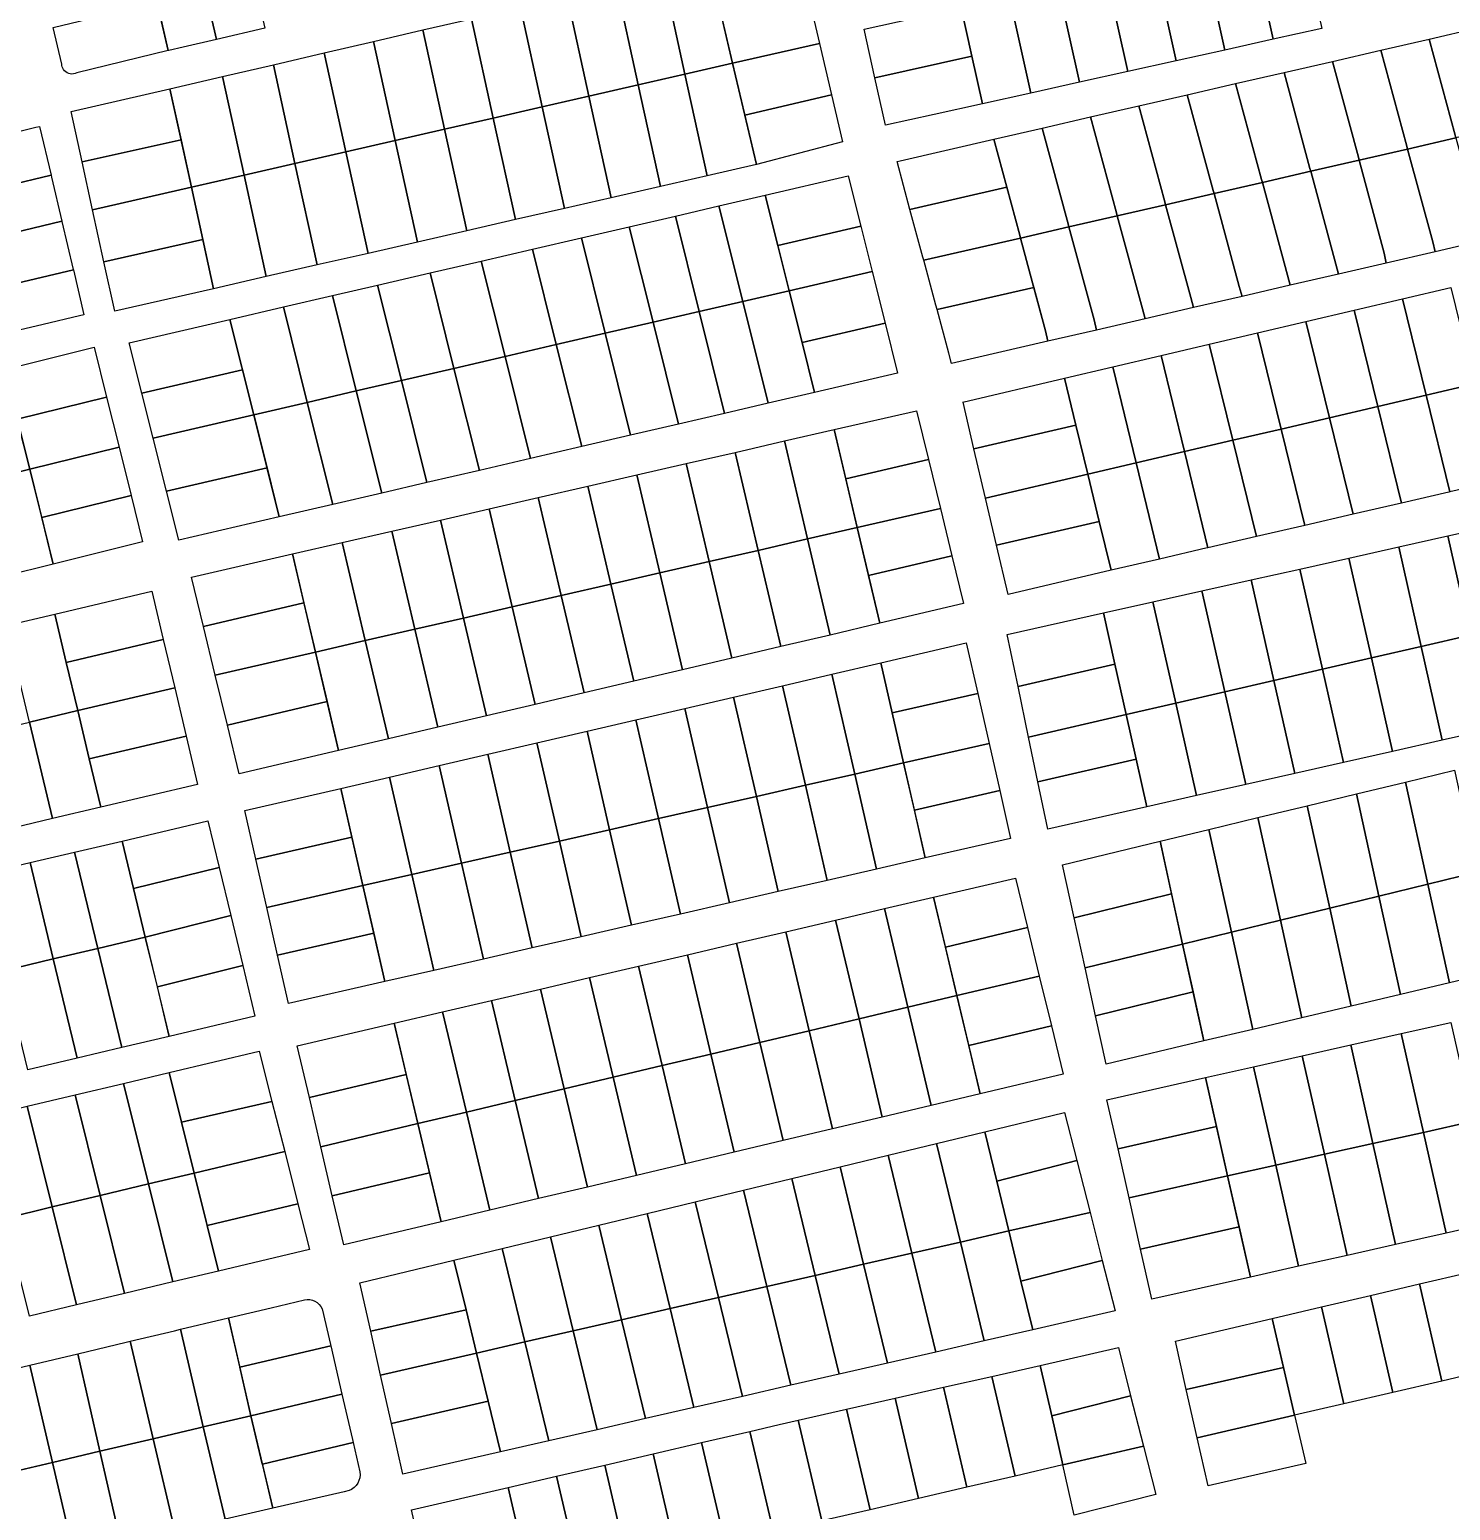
# Model space of a CAD drawing. Header units: millimetres. Extents: x 522658 to 553925, y 7796479 to 7820139.
# Drawn here: x 543273.4 to 543702.6, y 7804338.3 to 7804785.7 of the extents above; entities that cross this region are included whole.
import ezdxf

# ---------------------------------------------------------------- set-up
doc = ezdxf.new("R2010")
doc.units = ezdxf.units.MM
doc.layers.add('ZONA RESIDENCIAL 2 (ZR_2)', color=2, linetype='Continuous')

msp = doc.modelspace()

# ---------------------------------------------------------------- linework, layer by layer
at = {"layer": 'ZONA RESIDENCIAL 2 (ZR_2)'}
for points in [[(543344.43, 7804786.23), (543329.82, 7804782.79), (543323.15, 7804812.01), (543337.74, 7804815.5), (543344.43, 7804786.23)], [(543642.67, 7804811.89), (543657.31, 7804815.14), (543663.77, 7804786.09), (543649.13, 7804782.83), (543642.67, 7804811.89)], [(543308.56, 7804808.52), (543323.15, 7804812.01), (543329.82, 7804782.79), (543319.8, 7804780.43), (543315.51, 7804779.48), (543315.21, 7804779.41), (543308.56, 7804808.52)], [(543628.03, 7804808.64), (543642.67, 7804811.89), (543649.13, 7804782.83), (543634.49, 7804779.58), (543628.03, 7804808.64)], [(543485.8, 7804775.56), (543471.38, 7804772.26), (543464.77, 7804802.46), (543478.69, 7804805.69), (543485.8, 7804775.56)], [(543598.75, 7804802.13), (543613.39, 7804805.38), (543619.85, 7804776.32), (543605.21, 7804773.07), (543598.75, 7804802.13)], [(543613.39, 7804805.38), (543628.03, 7804808.64), (543634.49, 7804779.58), (543619.85, 7804776.32), (543613.39, 7804805.38)], [(543471.38, 7804772.26), (543457.3, 7804769.05), (543450.7, 7804799.2), (543464.77, 7804802.46), (543471.38, 7804772.26)], [(543584.11, 7804798.88), (543598.75, 7804802.13), (543605.21, 7804773.07), (543590.57, 7804769.82), (543584.11, 7804798.88)], [(543442.39, 7804765.64), (543428.25, 7804762.4), (543421.67, 7804792.46), (543435.8, 7804795.74), (543442.39, 7804765.64)], [(543457.3, 7804769.05), (543442.39, 7804765.64), (543435.8, 7804795.74), (543450.7, 7804799.2), (543457.3, 7804769.05)], [(543569.47, 7804795.62), (543584.11, 7804798.88), (543590.57, 7804769.82), (543575.93, 7804766.57), (543569.47, 7804795.62)], [(543280.47, 7804786.39), (543311.9, 7804793.9), (543315.21, 7804779.41), (543287.63, 7804772.64), (543287.17, 7804772.45), (543286.68, 7804772.34), (543286.18, 7804772.3), (543285.68, 7804772.35), (543285.2, 7804772.48), (543284.74, 7804772.68), (543284.33, 7804772.96), (543283.96, 7804773.3), (543283.65, 7804773.69), (543283.41, 7804774.13), (543283.27, 7804774.5), (543283.18, 7804774.88), (543283.14, 7804775.27), (543280.47, 7804786.39)], [(543428.25, 7804762.4), (543413.45, 7804759.02), (543406.88, 7804789.03), (543421.67, 7804792.46), (543428.25, 7804762.4)], [(543482.54, 7804789.38), (543508.78, 7804795.38), (543512.04, 7804781.56), (543485.8, 7804775.56), (543482.54, 7804789.38)], [(543558.09, 7804777.72), (543528.81, 7804771.22), (543525.56, 7804785.86), (543554.84, 7804792.37), (543558.09, 7804777.72)], [(543554.84, 7804792.37), (543569.47, 7804795.62), (543575.93, 7804766.57), (543561.29, 7804763.32), (543558.09, 7804777.72), (543554.84, 7804792.37)], [(543413.45, 7804759.02), (543398.78, 7804755.66), (543392.22, 7804785.63), (543406.88, 7804789.03), (543413.45, 7804759.02)], [(543398.78, 7804755.66), (543383.84, 7804752.25), (543377.29, 7804782.17), (543392.22, 7804785.63), (543398.78, 7804755.66)], [(543704.33, 7804753.01), (543689.71, 7804749.65), (543689.47, 7804750.54), (543681.63, 7804779.53), (543696.24, 7804782.89), (543704.09, 7804753.9), (543704.33, 7804753.01)], [(543718.95, 7804756.37), (543704.33, 7804753.01), (543704.09, 7804753.9), (543696.24, 7804782.89), (543710.86, 7804786.25), (543718.71, 7804757.26), (543718.95, 7804756.37)], [(543368.96, 7804748.85), (543353.57, 7804745.33), (543347.05, 7804775.15), (543362.43, 7804778.72), (543368.96, 7804748.85)], [(543383.84, 7804752.25), (543368.96, 7804748.85), (543362.43, 7804778.72), (543377.29, 7804782.17), (543383.84, 7804752.25)], [(543515.71, 7804765.99), (543489.49, 7804759.94), (543485.8, 7804775.56), (543512.04, 7804781.56), (543515.71, 7804765.99)], [(543689.71, 7804749.65), (543675.09, 7804746.29), (543674.85, 7804747.18), (543667.01, 7804776.16), (543681.63, 7804779.53), (543689.47, 7804750.54), (543689.71, 7804749.65)], [(543353.57, 7804745.33), (543338.18, 7804741.81), (543331.67, 7804771.58), (543347.05, 7804775.15), (543353.57, 7804745.33)], [(543471.38, 7804772.26), (543485.8, 7804775.56), (543493.01, 7804745.04), (543478.09, 7804741.59), (543471.38, 7804772.26)], [(543528.81, 7804771.22), (543558.09, 7804777.72), (543561.29, 7804763.32), (543546.65, 7804760.07), (543532.01, 7804756.83), (543528.81, 7804771.22)], [(543675.09, 7804746.29), (543660.47, 7804742.93), (543660.23, 7804743.82), (543652.39, 7804772.8), (543667.01, 7804776.16), (543674.85, 7804747.18), (543675.09, 7804746.29)], [(543338.18, 7804741.81), (543322.27, 7804738.17), (543315.77, 7804767.89), (543331.67, 7804771.58), (543338.18, 7804741.81)], [(543442.39, 7804765.64), (543457.3, 7804769.05), (543464.01, 7804738.37), (543449.1, 7804734.96), (543442.39, 7804765.64)], [(543457.3, 7804769.05), (543471.38, 7804772.26), (543478.09, 7804741.59), (543464.01, 7804738.37), (543457.3, 7804769.05)], [(543645.85, 7804739.57), (543631.24, 7804736.21), (543631, 7804737.11), (543623.15, 7804766.08), (543637.77, 7804769.44), (543645.61, 7804740.46), (543645.85, 7804739.57)], [(543660.47, 7804742.93), (543645.85, 7804739.57), (543645.61, 7804740.46), (543637.77, 7804769.44), (543652.39, 7804772.8), (543660.23, 7804743.82), (543660.47, 7804742.93)], [(543319.14, 7804752.49), (543289.24, 7804745.78), (543285.92, 7804760.96), (543315.77, 7804767.89), (543319.14, 7804752.49)], [(543428.25, 7804762.4), (543442.39, 7804765.64), (543449.1, 7804734.96), (543434.96, 7804731.72), (543428.25, 7804762.4)], [(543489.49, 7804759.94), (543515.71, 7804765.99), (543519.04, 7804751.85), (543493.01, 7804745.04), (543489.49, 7804759.94)], [(543631.24, 7804736.21), (543616.62, 7804732.85), (543616.38, 7804733.75), (543608.54, 7804762.71), (543623.15, 7804766.08), (543631, 7804737.11), (543631.24, 7804736.21)], [(543413.45, 7804759.02), (543428.25, 7804762.4), (543434.96, 7804731.72), (543420.16, 7804728.33), (543413.45, 7804759.02)], [(543616.62, 7804732.85), (543602, 7804729.49), (543601.76, 7804730.39), (543593.92, 7804759.35), (543608.54, 7804762.71), (543616.38, 7804733.75), (543616.62, 7804732.85)], [(543279.89, 7804741.79), (543253.04, 7804735.37), (543249.58, 7804750.1), (543264.17, 7804753.59), (543275.32, 7804756.25), (543276.43, 7804756.52), (543279.89, 7804741.79)], [(543383.84, 7804752.25), (543398.78, 7804755.66), (543405.49, 7804724.97), (543390.55, 7804721.55), (543383.84, 7804752.25)], [(543398.78, 7804755.66), (543413.45, 7804759.02), (543420.16, 7804728.33), (543405.49, 7804724.97), (543398.78, 7804755.66)], [(543587.38, 7804726.13), (543572.77, 7804722.78), (543572.53, 7804723.67), (543568.61, 7804738.15), (543564.7, 7804752.63), (543579.3, 7804755.99), (543587.14, 7804727.03), (543587.38, 7804726.13)], [(543602, 7804729.49), (543587.38, 7804726.13), (543587.14, 7804727.03), (543579.3, 7804755.99), (543593.92, 7804759.35), (543601.76, 7804730.39), (543602, 7804729.49)], [(543289.24, 7804745.78), (543319.14, 7804752.49), (543322.27, 7804738.17), (543292.4, 7804731.34), (543289.24, 7804745.78)], [(543368.96, 7804748.85), (543383.84, 7804752.25), (543390.55, 7804721.55), (543375.68, 7804718.15), (543368.96, 7804748.85)], [(543568.61, 7804738.15), (543539.38, 7804731.43), (543535.46, 7804745.91), (543536.46, 7804746.14), (543564.7, 7804752.63), (543568.61, 7804738.15)], [(543689.71, 7804749.65), (543704.33, 7804753.01), (543711.93, 7804724.95), (543712.66, 7804722.02), (543698.1, 7804718.65), (543697.31, 7804721.59), (543689.71, 7804749.65)], [(543353.57, 7804745.33), (543368.96, 7804748.85), (543375.68, 7804718.15), (543360.29, 7804714.63), (543353.57, 7804745.33)], [(543675.09, 7804746.29), (543689.71, 7804749.65), (543697.31, 7804721.59), (543698.1, 7804718.65), (543683.28, 7804715.22), (543682.62, 7804718.21), (543682.69, 7804718.23), (543675.09, 7804746.29)], [(543338.18, 7804741.81), (543353.57, 7804745.33), (543360.29, 7804714.63), (543344.9, 7804711.11), (543338.18, 7804741.81)], [(543645.85, 7804739.57), (543660.47, 7804742.93), (543668.04, 7804714.86), (543668.8, 7804711.87), (543654.29, 7804708.52), (543653.46, 7804711.51), (543645.85, 7804739.57)], [(543660.47, 7804742.93), (543675.09, 7804746.29), (543682.69, 7804718.23), (543682.62, 7804718.21), (543683.28, 7804715.22), (543668.8, 7804711.87), (543668.06, 7804714.87), (543660.47, 7804742.93)], [(543283.16, 7804727.88), (543256.31, 7804721.46), (543253.04, 7804735.37), (543279.89, 7804741.79), (543280.04, 7804741.16), (543283.16, 7804727.88)], [(543325.73, 7804722.36), (543295.86, 7804715.54), (543292.4, 7804731.34), (543322.27, 7804738.17), (543325.73, 7804722.36)], [(543322.27, 7804738.17), (543338.18, 7804741.81), (543344.9, 7804711.11), (543328.99, 7804707.47), (543322.27, 7804738.17)], [(543524.52, 7804726.31), (543499.46, 7804720.5), (543495.66, 7804735.71), (543520.72, 7804741.52), (543524.52, 7804726.31)], [(543572.77, 7804722.78), (543543.53, 7804716.06), (543543.29, 7804716.95), (543539.38, 7804731.43), (543568.61, 7804738.15), (543572.53, 7804723.67), (543572.77, 7804722.78)], [(543631.24, 7804736.21), (543645.85, 7804739.57), (543653.46, 7804711.51), (543654.29, 7804708.52), (543639.7, 7804705.15), (543638.84, 7804708.15), (543631.24, 7804736.21)], [(543502.86, 7804706.87), (543488.87, 7804703.63), (543481.67, 7804732.47), (543495.66, 7804735.71), (543502.86, 7804706.87)], [(543616.62, 7804732.85), (543631.24, 7804736.21), (543638.84, 7804708.15), (543639.7, 7804705.15), (543624.99, 7804701.75), (543624.22, 7804704.79), (543616.62, 7804732.85)], [(543475.69, 7804700.57), (543461.77, 7804697.35), (543454.58, 7804726.18), (543468.49, 7804729.41), (543475.69, 7804700.57)], [(543488.87, 7804703.63), (543475.69, 7804700.57), (543468.49, 7804729.41), (543481.67, 7804732.47), (543488.87, 7804703.63)], [(543587.38, 7804726.13), (543602, 7804729.49), (543609.6, 7804701.43), (543610.44, 7804698.39), (543595.7, 7804694.98), (543594.98, 7804698.07), (543587.38, 7804726.13)], [(543602, 7804729.49), (543616.62, 7804732.85), (543624.22, 7804704.79), (543624.99, 7804701.75), (543610.44, 7804698.39), (543609.6, 7804701.43), (543602, 7804729.49)], [(543286.62, 7804713.15), (543259.75, 7804706.8), (543256.31, 7804721.46), (543283.16, 7804727.88), (543283.18, 7804727.81), (543286.58, 7804713.31), (543286.62, 7804713.15)], [(543461.77, 7804697.35), (543447.3, 7804693.99), (543440.11, 7804722.82), (543454.58, 7804726.18), (543461.77, 7804697.35)], [(543499.46, 7804720.5), (543524.52, 7804726.31), (543527.93, 7804712.68), (543502.86, 7804706.87), (543499.46, 7804720.5)], [(543572.77, 7804722.78), (543587.38, 7804726.13), (543594.98, 7804698.07), (543595.7, 7804694.98), (543581.03, 7804691.59), (543580.36, 7804694.71), (543576.44, 7804709.19), (543572.77, 7804722.78)], [(543295.86, 7804715.54), (543325.73, 7804722.36), (543328.99, 7804707.47), (543299.12, 7804700.64), (543295.86, 7804715.54)], [(543447.3, 7804693.99), (543432.53, 7804690.57), (543425.33, 7804719.39), (543440.11, 7804722.82), (543447.3, 7804693.99)], [(543576.8, 7804707.87), (543547.57, 7804701.15), (543547.21, 7804702.47), (543543.53, 7804716.06), (543572.77, 7804722.78), (543576.44, 7804709.19), (543576.8, 7804707.87)], [(543417.07, 7804686.99), (543401.58, 7804683.4), (543394.38, 7804712.22), (543409.87, 7804715.81), (543417.07, 7804686.99)], [(543432.53, 7804690.57), (543417.07, 7804686.99), (543409.87, 7804715.81), (543425.33, 7804719.39), (543432.53, 7804690.57)], [(543259.75, 7804706.8), (543286.62, 7804713.15), (543289.82, 7804699.53), (543288.48, 7804699.23), (543277.54, 7804696.66), (543262.94, 7804693.21), (543259.75, 7804706.8)], [(543401.58, 7804683.4), (543385.71, 7804679.72), (543378.51, 7804708.54), (543394.38, 7804712.22), (543401.58, 7804683.4)], [(543531.85, 7804697.02), (543506.77, 7804691.18), (543502.86, 7804706.87), (543527.93, 7804712.68), (543531.85, 7804697.02)], [(543385.71, 7804679.72), (543372.06, 7804676.56), (543364.86, 7804705.37), (543378.51, 7804708.54), (543385.71, 7804679.72)], [(543506.77, 7804691.18), (543510.54, 7804676.09), (543496.55, 7804672.84), (543488.87, 7804703.63), (543502.86, 7804706.87), (543506.77, 7804691.18)], [(543547.57, 7804701.15), (543576.8, 7804707.87), (543580.36, 7804694.71), (543581.03, 7804691.59), (543551.97, 7804684.86), (543551.12, 7804687.99), (543547.57, 7804701.15)], [(543695.37, 7804675.3), (543688.22, 7804704.42), (543702.82, 7804707.85), (543709.98, 7804678.71), (543695.37, 7804675.3)], [(543357.28, 7804673.13), (543341.12, 7804669.39), (543333.92, 7804698.19), (543350.08, 7804701.94), (543357.28, 7804673.13)], [(543372.06, 7804676.56), (543357.28, 7804673.13), (543350.08, 7804701.94), (543364.86, 7804705.37), (543372.06, 7804676.56)], [(543475.69, 7804700.57), (543488.87, 7804703.63), (543496.55, 7804672.84), (543483.37, 7804669.78), (543475.69, 7804700.57)], [(543680.76, 7804671.89), (543673.62, 7804700.99), (543688.22, 7804704.42), (543695.37, 7804675.3), (543680.76, 7804671.89)], [(543337.72, 7804683), (543307.32, 7804675.95), (543303.52, 7804691.14), (543333.92, 7804698.19), (543337.72, 7804683)], [(543447.3, 7804693.99), (543461.77, 7804697.35), (543469.46, 7804666.55), (543454.99, 7804663.18), (543447.3, 7804693.99)], [(543461.77, 7804697.35), (543475.69, 7804700.57), (543483.37, 7804669.78), (543469.46, 7804666.55), (543461.77, 7804697.35)], [(543651.53, 7804665.07), (543644.42, 7804694.13), (543659.02, 7804697.56), (543666.15, 7804668.48), (543651.53, 7804665.07)], [(543666.15, 7804668.48), (543659.02, 7804697.56), (543673.62, 7804700.99), (543680.76, 7804671.89), (543666.15, 7804668.48)], [(543432.53, 7804690.57), (543447.3, 7804693.99), (543454.99, 7804663.18), (543440.22, 7804659.75), (543432.53, 7804690.57)], [(543506.77, 7804691.18), (543531.85, 7804697.02), (543535.62, 7804681.93), (543510.54, 7804676.09), (543506.77, 7804691.18)], [(543636.93, 7804661.67), (543629.82, 7804690.7), (543644.42, 7804694.13), (543651.53, 7804665.07), (543636.93, 7804661.67)], [(543296.66, 7804674.74), (543269.67, 7804668.04), (543265.94, 7804683.08), (543292.92, 7804689.78), (543296.66, 7804674.74)], [(543417.07, 7804686.99), (543432.53, 7804690.57), (543440.22, 7804659.75), (543424.77, 7804656.16), (543417.07, 7804686.99)], [(543622.32, 7804658.26), (543615.22, 7804687.27), (543629.82, 7804690.7), (543636.93, 7804661.67), (543622.32, 7804658.26)], [(543401.58, 7804683.4), (543417.07, 7804686.99), (543424.77, 7804656.16), (543409.28, 7804652.56), (543401.58, 7804683.4)], [(543607.71, 7804654.84), (543593.1, 7804651.43), (543589.48, 7804666.26), (543586.02, 7804680.4), (543600.62, 7804683.84), (543607.71, 7804654.84)], [(543622.32, 7804658.26), (543607.71, 7804654.84), (543600.62, 7804683.84), (543615.22, 7804687.27), (543622.32, 7804658.26)], [(543273.43, 7804652.92), (543258.83, 7804649.33), (543251.35, 7804679.45), (543265.94, 7804683.08), (543273.43, 7804652.92)], [(543307.32, 7804675.95), (543337.72, 7804683), (543341.12, 7804669.39), (543310.72, 7804662.34), (543307.32, 7804675.95)], [(543372.06, 7804676.56), (543385.71, 7804679.72), (543393.42, 7804648.87), (543379.77, 7804645.7), (543372.06, 7804676.56)], [(543385.71, 7804679.72), (543401.58, 7804683.4), (543409.28, 7804652.56), (543393.42, 7804648.87), (543385.71, 7804679.72)], [(543558.72, 7804659.07), (543555.41, 7804673.14), (543555.39, 7804673.2), (543586.02, 7804680.4), (543589.48, 7804666.26), (543558.72, 7804659.07)], [(543357.28, 7804673.13), (543372.06, 7804676.56), (543379.77, 7804645.7), (543365, 7804642.27), (543357.28, 7804673.13)], [(543687.87, 7804642.69), (543680.76, 7804671.89), (543695.37, 7804675.3), (543702.49, 7804646.06), (543702.21, 7804646), (543687.87, 7804642.69)], [(543702.49, 7804646.06), (543695.37, 7804675.3), (543709.98, 7804678.71), (543717.1, 7804649.44), (543702.49, 7804646.06)], [(543269.67, 7804668.04), (543296.66, 7804674.74), (543300.43, 7804659.56), (543273.43, 7804652.92), (543269.67, 7804668.04)], [(543341.12, 7804669.39), (543357.28, 7804673.13), (543365, 7804642.27), (543348.84, 7804638.52), (543341.12, 7804669.39)], [(543544.96, 7804655.9), (543519.99, 7804650.04), (543516.5, 7804664.9), (543541.38, 7804670.59), (543544.96, 7804655.9)], [(543673.25, 7804639.31), (543666.15, 7804668.48), (543680.76, 7804671.89), (543687.87, 7804642.69), (543673.25, 7804639.31)], [(543345.13, 7804653.36), (543314.74, 7804646.29), (543310.72, 7804662.34), (543341.12, 7804669.39), (543345.13, 7804653.36)], [(543562.21, 7804644.21), (543558.72, 7804659.07), (543589.48, 7804666.26), (543593.1, 7804651.43), (543562.21, 7804644.21)], [(543658.64, 7804635.93), (543651.53, 7804665.07), (543666.15, 7804668.48), (543673.25, 7804639.31), (543658.64, 7804635.93)], [(543523.46, 7804635.29), (543508.45, 7804631.84), (543501.49, 7804661.45), (543516.5, 7804664.9), (543523.46, 7804635.29)], [(543629.41, 7804629.18), (543622.32, 7804658.26), (543636.93, 7804661.67), (543644.03, 7804632.55), (543629.41, 7804629.18)], [(543644.03, 7804632.55), (543636.93, 7804661.67), (543651.53, 7804665.07), (543658.64, 7804635.93), (543644.03, 7804632.55)], [(543304.04, 7804645.01), (543277.06, 7804638.3), (543273.43, 7804652.92), (543300.43, 7804659.56), (543304.04, 7804645.01)], [(543493.53, 7804628.41), (543478.72, 7804625.01), (543471.76, 7804654.62), (543486.57, 7804658.02), (543493.53, 7804628.41)], [(543508.45, 7804631.84), (543493.53, 7804628.41), (543486.57, 7804658.02), (543501.49, 7804661.45), (543508.45, 7804631.84)], [(543614.8, 7804625.79), (543607.71, 7804654.84), (543622.32, 7804658.26), (543629.41, 7804629.18), (543629.17, 7804629.12), (543614.8, 7804625.79)], [(543258.83, 7804649.33), (543273.43, 7804652.92), (543280.55, 7804624.28), (543265.96, 7804620.65), (543258.83, 7804649.33)], [(543314.74, 7804646.29), (543345.13, 7804653.36), (543348.84, 7804638.52), (543318.45, 7804631.45), (543314.74, 7804646.29)], [(543478.72, 7804625.01), (543463.82, 7804621.59), (543456.86, 7804651.2), (543471.76, 7804654.62), (543478.72, 7804625.01)], [(543519.99, 7804650.04), (543544.96, 7804655.9), (543548.57, 7804641.06), (543523.46, 7804635.29), (543519.99, 7804650.04)], [(543593.1, 7804651.43), (543607.71, 7804654.84), (543614.8, 7804625.79), (543600.18, 7804622.42), (543596.58, 7804637.15), (543593.1, 7804651.43)], [(543463.82, 7804621.59), (543449, 7804618.19), (543442.04, 7804647.8), (543456.86, 7804651.2), (543463.82, 7804621.59)], [(543565.55, 7804629.98), (543562.21, 7804644.21), (543593.1, 7804651.43), (543596.58, 7804637.15), (543565.55, 7804629.98)], [(543277.06, 7804638.3), (543304.04, 7804645.01), (543307.53, 7804630.98), (543280.55, 7804624.28), (543277.06, 7804638.3)], [(543434.02, 7804614.74), (543419.24, 7804611.35), (543412.27, 7804640.96), (543427.05, 7804644.36), (543434.02, 7804614.74)], [(543449, 7804618.19), (543434.02, 7804614.74), (543427.05, 7804644.36), (543442.04, 7804647.8), (543449, 7804618.19)], [(543419.24, 7804611.35), (543404.46, 7804607.95), (543397.49, 7804637.57), (543412.27, 7804640.96), (543419.24, 7804611.35)], [(543552.05, 7804626.75), (543526.86, 7804620.83), (543523.46, 7804635.29), (543548.57, 7804641.06), (543552.05, 7804626.75)], [(543404.46, 7804607.95), (543389.81, 7804604.59), (543382.85, 7804634.21), (543397.49, 7804637.57), (543404.46, 7804607.95)], [(543508.45, 7804631.84), (543523.46, 7804635.29), (543530.26, 7804606.36), (543515.27, 7804602.83), (543508.45, 7804631.84)], [(543565.55, 7804629.98), (543596.58, 7804637.15), (543600.18, 7804622.42), (543569.07, 7804615.03), (543565.55, 7804629.98)], [(543723.33, 7804606.16), (543708.66, 7804602.78), (543701.9, 7804632.76), (543716.59, 7804636.04), (543723.33, 7804606.16)], [(543374.79, 7804601.14), (543359.75, 7804597.68), (543352.78, 7804627.31), (543367.83, 7804630.76), (543374.79, 7804601.14)], [(543389.81, 7804604.59), (543374.79, 7804601.14), (543367.83, 7804630.76), (543382.85, 7804634.21), (543389.81, 7804604.59)], [(543493.53, 7804628.41), (543508.45, 7804631.84), (543515.27, 7804602.83), (543500.37, 7804599.32), (543493.53, 7804628.41)], [(543708.66, 7804602.78), (543693.82, 7804599.36), (543687.04, 7804629.44), (543701.9, 7804632.76), (543708.66, 7804602.78)], [(543356.24, 7804612.59), (543325.9, 7804605.45), (543322.29, 7804620.31), (543352.78, 7804627.31), (543356.24, 7804612.59)], [(543478.72, 7804625.01), (543493.53, 7804628.41), (543500.37, 7804599.32), (543485.58, 7804595.84), (543478.72, 7804625.01)], [(543526.86, 7804620.83), (543552.05, 7804626.75), (543555.56, 7804612.32), (543530.26, 7804606.36), (543526.86, 7804620.83)], [(543678.8, 7804595.89), (543663.98, 7804592.47), (543657.15, 7804622.76), (543672, 7804626.08), (543678.8, 7804595.89)], [(543693.82, 7804599.36), (543678.8, 7804595.89), (543672, 7804626.08), (543687.04, 7804629.44), (543693.82, 7804599.36)], [(543449, 7804618.19), (543463.82, 7804621.59), (543470.7, 7804592.34), (543455.9, 7804588.86), (543449, 7804618.19)], [(543463.82, 7804621.59), (543478.72, 7804625.01), (543485.58, 7804595.84), (543470.7, 7804592.34), (543463.82, 7804621.59)], [(543663.98, 7804592.47), (543649.27, 7804589.08), (543642.42, 7804619.47), (543657.15, 7804622.76), (543663.98, 7804592.47)], [(543434.02, 7804614.74), (543449, 7804618.19), (543455.9, 7804588.86), (543440.93, 7804585.34), (543434.02, 7804614.74)], [(543649.27, 7804589.08), (543634.48, 7804585.67), (543627.6, 7804616.16), (543642.42, 7804619.47), (543649.27, 7804589.08)], [(543280.97, 7804609.13), (543310.34, 7804616.05), (543313.78, 7804601.48), (543284.45, 7804594.57), (543280.97, 7804609.13)], [(543325.9, 7804605.45), (543356.24, 7804612.59), (543359.75, 7804597.68), (543329.47, 7804590.73), (543325.9, 7804605.45)], [(543419.24, 7804611.35), (543434.02, 7804614.74), (543440.93, 7804585.34), (543426.17, 7804581.87), (543419.24, 7804611.35)], [(543619.66, 7804582.25), (543604.67, 7804578.79), (543601.28, 7804593.99), (543597.81, 7804609.51), (543612.76, 7804612.85), (543619.66, 7804582.25)], [(543634.48, 7804585.67), (543619.66, 7804582.25), (543612.76, 7804612.85), (543627.6, 7804616.16), (543634.48, 7804585.67)], [(543266.37, 7804605.69), (543280.97, 7804609.13), (543284.45, 7804594.57), (543287.93, 7804579.98), (543273.33, 7804576.54), (543266.37, 7804605.69)], [(543389.81, 7804604.59), (543404.46, 7804607.95), (543411.41, 7804578.4), (543396.78, 7804574.96), (543389.81, 7804604.59)], [(543404.46, 7804607.95), (543419.24, 7804611.35), (543426.17, 7804581.87), (543411.41, 7804578.4), (543404.46, 7804607.95)], [(543601.28, 7804593.99), (543572.02, 7804587.25), (543568.74, 7804603.02), (543597.81, 7804609.51), (543601.28, 7804593.99)], [(543374.79, 7804601.14), (543389.81, 7804604.59), (543396.78, 7804574.96), (543381.78, 7804571.43), (543374.79, 7804601.14)], [(543287.93, 7804579.98), (543284.45, 7804594.57), (543313.78, 7804601.48), (543317.23, 7804586.88), (543287.93, 7804579.98)], [(543359.75, 7804597.68), (543374.79, 7804601.14), (543381.78, 7804571.43), (543366.76, 7804567.9), (543359.75, 7804597.68)], [(543559.86, 7804585.19), (543533.99, 7804579.27), (543530.53, 7804594.4), (543556.4, 7804600.5), (543559.86, 7804585.19)], [(543678.8, 7804595.89), (543693.82, 7804599.36), (543700.21, 7804571.02), (543685.17, 7804567.63), (543678.8, 7804595.89)], [(543693.82, 7804599.36), (543708.66, 7804602.78), (543715.07, 7804574.37), (543700.21, 7804571.02), (543693.82, 7804599.36)], [(543363.27, 7804582.71), (543333.14, 7804575.62), (543329.47, 7804590.73), (543359.75, 7804597.68), (543363.27, 7804582.71)], [(543537.44, 7804564.17), (543522.67, 7804560.81), (543515.77, 7804590.97), (543530.53, 7804594.4), (543537.44, 7804564.17)], [(543663.98, 7804592.47), (543678.8, 7804595.89), (543685.17, 7804567.63), (543670.34, 7804564.29), (543663.98, 7804592.47)], [(543522.67, 7804560.81), (543507.78, 7804557.43), (543500.9, 7804587.51), (543515.77, 7804590.97), (543522.67, 7804560.81)], [(543572.02, 7804587.25), (543601.28, 7804593.99), (543604.67, 7804578.79), (543575.2, 7804572), (543572.02, 7804587.25)], [(543649.27, 7804589.08), (543663.98, 7804592.47), (543670.34, 7804564.29), (543655.61, 7804560.97), (543649.27, 7804589.08)], [(543291.41, 7804565.39), (543287.93, 7804579.98), (543317.23, 7804586.88), (543320.68, 7804572.28), (543291.41, 7804565.39)], [(543507.78, 7804557.43), (543492.96, 7804554.07), (543486.1, 7804584.07), (543500.9, 7804587.51), (543507.78, 7804557.43)], [(543619.66, 7804582.25), (543634.48, 7804585.67), (543640.8, 7804557.63), (543625.96, 7804554.29), (543619.66, 7804582.25)], [(543634.48, 7804585.67), (543649.27, 7804589.08), (543655.61, 7804560.97), (543640.8, 7804557.63), (543634.48, 7804585.67)], [(543333.14, 7804575.62), (543363.27, 7804582.71), (543366.76, 7804567.9), (543336.73, 7804560.84), (543333.14, 7804575.62)], [(543492.96, 7804554.07), (543478.22, 7804550.73), (543471.38, 7804580.65), (543486.1, 7804584.07), (543492.96, 7804554.07)], [(543533.99, 7804579.27), (543559.86, 7804585.19), (543563.28, 7804570.03), (543537.44, 7804564.17), (543533.99, 7804579.27)], [(543604.67, 7804578.79), (543619.66, 7804582.25), (543625.96, 7804554.29), (543610.9, 7804550.9), (543604.67, 7804578.79)], [(543280.29, 7804547.35), (543265.69, 7804543.91), (543258.73, 7804573.09), (543273.33, 7804576.54), (543280.29, 7804547.35)], [(543280.29, 7804547.35), (543273.33, 7804576.54), (543287.93, 7804579.98), (543291.41, 7804565.39), (543294.89, 7804550.8), (543280.29, 7804547.35)], [(543463.42, 7804547.37), (543448.63, 7804544.01), (543441.82, 7804573.78), (543456.59, 7804577.21), (543463.42, 7804547.37)], [(543478.22, 7804550.73), (543463.42, 7804547.37), (543456.59, 7804577.21), (543471.38, 7804580.65), (543478.22, 7804550.73)], [(543607.67, 7804565.34), (543578.01, 7804558.51), (543575.2, 7804572), (543604.67, 7804578.79), (543607.67, 7804565.34)], [(543294.89, 7804550.8), (543291.41, 7804565.39), (543320.68, 7804572.28), (543324.13, 7804557.68), (543294.89, 7804550.8)], [(543448.63, 7804544.01), (543433.46, 7804540.57), (543426.67, 7804570.26), (543441.82, 7804573.78), (543448.63, 7804544.01)], [(543433.46, 7804540.57), (543418.58, 7804537.19), (543411.8, 7804566.81), (543426.67, 7804570.26), (543433.46, 7804540.57)], [(543566.49, 7804555.82), (543540.7, 7804549.91), (543537.44, 7804564.17), (543563.28, 7804570.03), (543566.49, 7804555.82)], [(543403.91, 7804533.86), (543388.88, 7804530.45), (543382.14, 7804559.92), (543397.15, 7804563.41), (543403.91, 7804533.86)], [(543418.58, 7804537.19), (543403.91, 7804533.86), (543397.15, 7804563.41), (543411.8, 7804566.81), (543418.58, 7804537.19)], [(543522.67, 7804560.81), (543537.44, 7804564.17), (543544.01, 7804535.46), (543529.24, 7804532.08), (543522.67, 7804560.81)], [(543578.01, 7804558.51), (543607.67, 7804565.34), (543610.9, 7804550.9), (543580.99, 7804544.16), (543578.01, 7804558.51)], [(543388.88, 7804530.45), (543374.11, 7804527.1), (543367.38, 7804556.49), (543382.14, 7804559.92), (543388.88, 7804530.45)], [(543507.78, 7804557.43), (543522.67, 7804560.81), (543529.24, 7804532.08), (543514.35, 7804528.68), (543507.78, 7804557.43)], [(543710.64, 7804531.2), (543695.83, 7804527.58), (543689.06, 7804558.41), (543703.88, 7804561.99), (543710.64, 7804531.2)], [(543370.76, 7804541.73), (543341.75, 7804535.08), (543338.42, 7804549.76), (543367.38, 7804556.49), (543370.76, 7804541.73)], [(543492.96, 7804554.07), (543507.78, 7804557.43), (543514.35, 7804528.68), (543499.54, 7804525.29), (543492.96, 7804554.07)], [(543540.7, 7804549.91), (543566.49, 7804555.82), (543569.75, 7804541.35), (543544.01, 7804535.46), (543540.7, 7804549.91)], [(543681.06, 7804523.97), (543666.2, 7804520.33), (543659.41, 7804551.25), (543674.28, 7804554.84), (543681.06, 7804523.97)], [(543695.83, 7804527.58), (543681.06, 7804523.97), (543674.28, 7804554.84), (543689.06, 7804558.41), (543695.83, 7804527.58)], [(543463.42, 7804547.37), (543478.22, 7804550.73), (543484.81, 7804521.92), (543470.01, 7804518.53), (543463.42, 7804547.37)], [(543478.22, 7804550.73), (543492.96, 7804554.07), (543499.54, 7804525.29), (543484.81, 7804521.92), (543478.22, 7804550.73)], [(543666.2, 7804520.33), (543651.28, 7804516.68), (543644.48, 7804547.65), (543659.41, 7804551.25), (543666.2, 7804520.33)], [(543330.62, 7804532.62), (543304.83, 7804526.23), (543301.37, 7804540.59), (543327.23, 7804546.64), (543330.62, 7804532.62)], [(543448.63, 7804544.01), (543463.42, 7804547.37), (543470.01, 7804518.53), (543455.23, 7804515.15), (543448.63, 7804544.01)], [(543651.28, 7804516.68), (543636.47, 7804513.06), (543629.66, 7804544.07), (543644.48, 7804547.65), (543651.28, 7804516.68)], [(543341.75, 7804535.08), (543370.76, 7804541.73), (543374.11, 7804527.1), (543345.06, 7804520.5), (543341.75, 7804535.08)], [(543433.46, 7804540.57), (543448.63, 7804544.01), (543455.23, 7804515.15), (543440.07, 7804511.68), (543433.46, 7804540.57)], [(543636.47, 7804513.06), (543621.75, 7804509.46), (543614.93, 7804540.52), (543629.66, 7804544.07), (543636.47, 7804513.06)], [(543294, 7804508.16), (543280.56, 7804504.96), (543273.54, 7804534.09), (543286.99, 7804537.23), (543294, 7804508.16)], [(543308.36, 7804511.58), (543294, 7804508.16), (543286.99, 7804537.23), (543301.37, 7804540.59), (543308.36, 7804511.58)], [(543403.91, 7804533.86), (543418.58, 7804537.19), (543425.19, 7804508.28), (543410.53, 7804504.93), (543403.91, 7804533.86)], [(543418.58, 7804537.19), (543433.46, 7804540.57), (543440.07, 7804511.68), (543425.19, 7804508.28), (543418.58, 7804537.19)], [(543618.42, 7804524.62), (543588.96, 7804517.41), (543585.45, 7804533.41), (543614.93, 7804540.52), (543618.42, 7804524.62)], [(543280.56, 7804504.96), (543265.61, 7804501.4), (543258.57, 7804530.59), (543273.54, 7804534.09), (543280.56, 7804504.96)], [(543334.15, 7804518.04), (543308.36, 7804511.58), (543304.83, 7804526.23), (543330.62, 7804532.62), (543334.15, 7804518.04)], [(543388.88, 7804530.45), (543403.91, 7804533.86), (543410.53, 7804504.93), (543395.51, 7804501.49), (543388.88, 7804530.45)], [(543374.11, 7804527.1), (543388.88, 7804530.45), (543395.51, 7804501.49), (543380.74, 7804498.11), (543374.11, 7804527.1)], [(543574.88, 7804514.44), (543550.1, 7804508.56), (543546.53, 7804523.62), (543571.23, 7804529.39), (543574.88, 7804514.44)], [(543681.06, 7804523.97), (543695.83, 7804527.58), (543702.38, 7804497.74), (543687.59, 7804494.24), (543681.06, 7804523.97)], [(543695.83, 7804527.58), (543710.64, 7804531.2), (543717.22, 7804501.25), (543702.38, 7804497.74), (543695.83, 7804527.58)], [(543377.4, 7804512.7), (543348.34, 7804506.06), (543345.06, 7804520.5), (543374.11, 7804527.1), (543377.4, 7804512.7)], [(543553.58, 7804493.87), (543538.77, 7804490.35), (543531.71, 7804520.16), (543546.53, 7804523.62), (543553.58, 7804493.87)], [(543588.96, 7804517.41), (543618.42, 7804524.62), (543621.75, 7804509.46), (543592.29, 7804502.25), (543588.96, 7804517.41)], [(543666.2, 7804520.33), (543681.06, 7804523.97), (543687.59, 7804494.24), (543672.7, 7804490.72), (543666.2, 7804520.33)], [(543538.77, 7804490.35), (543523.98, 7804486.84), (543516.9, 7804516.7), (543531.71, 7804520.16), (543538.77, 7804490.35)], [(543651.28, 7804516.68), (543666.2, 7804520.33), (543672.7, 7804490.72), (543657.76, 7804487.18), (543651.28, 7804516.68)], [(543337.78, 7804503.02), (543312, 7804496.48), (543308.36, 7804511.58), (543334.15, 7804518.04), (543337.78, 7804503.02)], [(543523.98, 7804486.84), (543508.95, 7804483.27), (543501.86, 7804513.19), (543516.9, 7804516.7), (543523.98, 7804486.84)], [(543550.1, 7804508.56), (543574.88, 7804514.44), (543578.45, 7804499.77), (543553.58, 7804493.87), (543550.1, 7804508.56)], [(543636.47, 7804513.06), (543651.28, 7804516.68), (543657.76, 7804487.18), (543642.92, 7804483.67), (543636.47, 7804513.06)], [(543294, 7804508.16), (543308.36, 7804511.58), (543315.6, 7804481.55), (543301.23, 7804478.16), (543294, 7804508.16)], [(543348.34, 7804506.06), (543377.4, 7804512.7), (543380.74, 7804498.11), (543351.65, 7804491.45), (543348.34, 7804506.06)], [(543494.05, 7804479.73), (543479.25, 7804476.22), (543472.13, 7804506.24), (543486.94, 7804509.7), (543494.05, 7804479.73)], [(543508.95, 7804483.27), (543494.05, 7804479.73), (543486.94, 7804509.7), (543501.86, 7804513.19), (543508.95, 7804483.27)], [(543624.93, 7804494.98), (543595.47, 7804487.77), (543592.29, 7804502.25), (543621.75, 7804509.46), (543624.93, 7804494.98)], [(543621.75, 7804509.46), (543636.47, 7804513.06), (543642.92, 7804483.67), (543628.18, 7804480.18), (543621.75, 7804509.46)], [(543265.61, 7804501.4), (543280.56, 7804504.96), (543287.79, 7804474.98), (543272.83, 7804471.44), (543265.61, 7804501.4)], [(543280.56, 7804504.96), (543294, 7804508.16), (543301.23, 7804478.16), (543287.79, 7804474.98), (543280.56, 7804504.96)], [(543479.25, 7804476.22), (543464.52, 7804472.72), (543457.38, 7804502.8), (543472.13, 7804506.24), (543479.25, 7804476.22)], [(543312, 7804496.48), (543337.78, 7804503.02), (543341.49, 7804487.67), (543315.6, 7804481.55), (543312, 7804496.48)], [(543464.52, 7804472.72), (543449.73, 7804469.2), (543442.58, 7804499.34), (543457.38, 7804502.8), (543464.52, 7804472.72)], [(543449.73, 7804469.2), (543434.89, 7804465.68), (543427.73, 7804495.87), (543442.58, 7804499.34), (543449.73, 7804469.2)], [(543582.11, 7804484.74), (543557.14, 7804478.83), (543553.58, 7804493.87), (543578.45, 7804499.77), (543582.11, 7804484.74)], [(543420.12, 7804462.17), (543405.37, 7804458.67), (543398.19, 7804488.97), (543412.95, 7804492.42), (543420.12, 7804462.17)], [(543434.89, 7804465.68), (543420.12, 7804462.17), (543412.95, 7804492.42), (543427.73, 7804495.87), (543434.89, 7804465.68)], [(543538.77, 7804490.35), (543553.58, 7804493.87), (543560.61, 7804464.18), (543545.8, 7804460.67), (543538.77, 7804490.35)], [(543595.47, 7804487.77), (543624.93, 7804494.98), (543628.18, 7804480.18), (543598.67, 7804473.2), (543595.47, 7804487.77)], [(543405.37, 7804458.67), (543390.73, 7804455.19), (543383.53, 7804485.55), (543398.19, 7804488.97), (543405.37, 7804458.67)], [(543523.98, 7804486.84), (543538.77, 7804490.35), (543545.8, 7804460.67), (543531.01, 7804457.16), (543523.98, 7804486.84)], [(543387.21, 7804470.01), (543357.91, 7804463.07), (543354.26, 7804478.71), (543383.53, 7804485.55), (543387.21, 7804470.01)], [(543494.05, 7804479.73), (543508.95, 7804483.27), (543515.99, 7804453.6), (543501.08, 7804450.06), (543494.05, 7804479.73)], [(543508.95, 7804483.27), (543523.98, 7804486.84), (543531.01, 7804457.16), (543515.99, 7804453.6), (543508.95, 7804483.27)], [(543557.14, 7804478.83), (543582.11, 7804484.74), (543585.67, 7804470.12), (543560.61, 7804464.18), (543557.14, 7804478.83)], [(543709.54, 7804455.91), (543694.48, 7804452.56), (543687.76, 7804482.4), (543702.81, 7804485.79), (543709.54, 7804455.91)], [(543479.25, 7804476.22), (543494.05, 7804479.73), (543501.08, 7804450.06), (543486.28, 7804446.55), (543479.25, 7804476.22)], [(543679.25, 7804449.18), (543664.57, 7804445.92), (543657.87, 7804475.67), (543672.54, 7804478.97), (543679.25, 7804449.18)], [(543694.48, 7804452.56), (543679.25, 7804449.18), (543672.54, 7804478.97), (543687.76, 7804482.4), (543694.48, 7804452.56)], [(543346.62, 7804461.9), (543319.25, 7804455.66), (543315.53, 7804470.63), (543342.75, 7804477.11), (543346.62, 7804461.9)], [(543464.52, 7804472.72), (543479.25, 7804476.22), (543486.28, 7804446.55), (543471.55, 7804443.06), (543464.52, 7804472.72)], [(543664.57, 7804445.92), (543649.88, 7804442.65), (543643.19, 7804472.36), (543657.87, 7804475.67), (543664.57, 7804445.92)], [(543323.08, 7804440.26), (543309.28, 7804436.98), (543301.73, 7804467.35), (543315.53, 7804470.63), (543323.08, 7804440.26)], [(543357.91, 7804463.07), (543387.21, 7804470.01), (543390.73, 7804455.19), (543361.38, 7804448.23), (543357.91, 7804463.07)], [(543434.89, 7804465.68), (543449.73, 7804469.2), (543456.76, 7804439.55), (543441.92, 7804436.03), (543434.89, 7804465.68)], [(543449.73, 7804469.2), (543464.52, 7804472.72), (543471.55, 7804443.06), (543456.76, 7804439.55), (543449.73, 7804469.2)], [(543631.99, 7804454.28), (543602.23, 7804447.58), (543598.9, 7804462.39), (543628.65, 7804469.09), (543631.99, 7804454.28)], [(543649.88, 7804442.65), (543635.33, 7804439.42), (543628.65, 7804469.09), (543643.19, 7804472.36), (543649.88, 7804442.65)], [(543309.28, 7804436.98), (543294.67, 7804433.51), (543287.12, 7804463.88), (543301.73, 7804467.35), (543309.28, 7804436.98)], [(543420.12, 7804462.17), (543434.89, 7804465.68), (543441.92, 7804436.03), (543427.15, 7804432.53), (543420.12, 7804462.17)], [(543280.19, 7804430.07), (543266.04, 7804426.58), (543258.46, 7804457.06), (543272.64, 7804460.43), (543280.19, 7804430.07)], [(543294.67, 7804433.51), (543280.19, 7804430.07), (543272.64, 7804460.43), (543287.12, 7804463.88), (543294.67, 7804433.51)], [(543319.25, 7804455.66), (543346.62, 7804461.9), (543350.47, 7804446.77), (543323.08, 7804440.26), (543319.25, 7804455.66)], [(543405.37, 7804458.67), (543420.12, 7804462.17), (543427.15, 7804432.53), (543412.4, 7804429.03), (543405.37, 7804458.67)], [(543390.73, 7804455.19), (543405.37, 7804458.67), (543412.4, 7804429.03), (543397.75, 7804425.56), (543390.73, 7804455.19)], [(543589.79, 7804444.03), (543565.58, 7804437.86), (543561.98, 7804452.74), (543586.09, 7804458.57), (543589.79, 7804444.03)], [(543694.48, 7804452.56), (543709.54, 7804455.91), (543716.38, 7804425.51), (543701.33, 7804422.12), (543694.48, 7804452.56)], [(543394.25, 7804440.34), (543364.85, 7804433.38), (543361.38, 7804448.23), (543390.73, 7804455.19), (543394.25, 7804440.34)], [(543569.23, 7804422.76), (543554.61, 7804419.41), (543547.4, 7804449.21), (543561.98, 7804452.74), (543565.58, 7804437.86), (543569.23, 7804422.76)], [(543602.23, 7804447.58), (543631.99, 7804454.28), (543635.33, 7804439.42), (543605.56, 7804432.81), (543602.23, 7804447.58)], [(543679.25, 7804449.18), (543694.48, 7804452.56), (543701.33, 7804422.12), (543686.11, 7804418.69), (543679.25, 7804449.18)], [(543354.48, 7804430.98), (543327.01, 7804424.45), (543323.08, 7804440.26), (543350.47, 7804446.77), (543354.48, 7804430.98)], [(543554.61, 7804419.41), (543539.99, 7804416.06), (543532.82, 7804445.69), (543547.4, 7804449.21), (543554.61, 7804419.41)], [(543664.57, 7804445.92), (543679.25, 7804449.18), (543686.11, 7804418.69), (543671.45, 7804415.39), (543664.57, 7804445.92)], [(543539.99, 7804416.06), (543525.37, 7804412.7), (543518.24, 7804442.16), (543532.82, 7804445.69), (543539.99, 7804416.06)], [(543565.58, 7804437.86), (543589.79, 7804444.03), (543593.78, 7804428.39), (543569.23, 7804422.76), (543565.58, 7804437.86)], [(543635.33, 7804439.42), (543649.88, 7804442.65), (543656.76, 7804412.08), (543642.22, 7804408.81), (543635.33, 7804439.42)], [(543649.88, 7804442.65), (543664.57, 7804445.92), (543671.45, 7804415.39), (543656.76, 7804412.08), (543649.88, 7804442.65)], [(543309.28, 7804436.98), (543323.08, 7804440.26), (543330.44, 7804410.65), (543316.64, 7804407.37), (543309.28, 7804436.98)], [(543364.85, 7804433.38), (543394.25, 7804440.34), (543397.75, 7804425.56), (543368.31, 7804418.58), (543364.85, 7804433.38)], [(543510.75, 7804409.35), (543496.13, 7804406), (543489.08, 7804435.11), (543503.66, 7804438.63), (543510.75, 7804409.35)], [(543525.37, 7804412.7), (543510.75, 7804409.35), (543503.66, 7804438.63), (543518.24, 7804442.16), (543525.37, 7804412.7)], [(543638.8, 7804424.01), (543609.05, 7804417.31), (543605.56, 7804432.81), (543635.33, 7804439.42), (543638.8, 7804424.01)], [(543280.19, 7804430.07), (543294.67, 7804433.51), (543302.03, 7804403.89), (543287.55, 7804400.44), (543280.19, 7804430.07)], [(543294.67, 7804433.51), (543309.28, 7804436.98), (543316.64, 7804407.37), (543302.03, 7804403.89), (543294.67, 7804433.51)], [(543496.13, 7804406), (543481.51, 7804402.64), (543474.51, 7804431.58), (543489.08, 7804435.11), (543496.13, 7804406)], [(543266.04, 7804426.58), (543280.19, 7804430.07), (543287.55, 7804400.44), (543273.37, 7804397.07), (543266.04, 7804426.58)], [(543327.01, 7804424.45), (543354.48, 7804430.98), (543357.99, 7804417.2), (543330.44, 7804410.65), (543327.01, 7804424.45)], [(543481.51, 7804402.64), (543466.88, 7804399.29), (543459.93, 7804428.05), (543474.51, 7804431.58), (543481.51, 7804402.64)], [(543452.26, 7804395.94), (543437.64, 7804392.59), (543430.77, 7804421), (543445.35, 7804424.53), (543452.26, 7804395.94)], [(543466.88, 7804399.29), (543452.26, 7804395.94), (543445.35, 7804424.53), (543459.93, 7804428.05), (543466.88, 7804399.29)], [(543597.49, 7804413.86), (543572.9, 7804407.58), (543569.23, 7804422.76), (543593.78, 7804428.39), (543597.49, 7804413.86)], [(543437.64, 7804392.59), (543423.02, 7804389.23), (543416.19, 7804417.48), (543430.77, 7804421), (543437.64, 7804392.59)], [(543576.46, 7804392.89), (543561.84, 7804389.54), (543554.61, 7804419.41), (543569.23, 7804422.76), (543572.9, 7804407.58), (543576.46, 7804392.89)], [(543609.05, 7804417.31), (543638.8, 7804424.01), (543642.22, 7804408.81), (543612.47, 7804402.11), (543609.05, 7804417.31)], [(543423.02, 7804389.23), (543408.4, 7804385.88), (543405.25, 7804398.91), (543401.61, 7804413.95), (543416.19, 7804417.48), (543423.02, 7804389.23)], [(543547.21, 7804386.19), (543532.59, 7804382.84), (543525.37, 7804412.7), (543539.99, 7804416.06), (543547.21, 7804386.19)], [(543561.84, 7804389.54), (543547.21, 7804386.19), (543539.99, 7804416.06), (543554.61, 7804419.41), (543561.84, 7804389.54)], [(543405.25, 7804398.91), (543376.44, 7804392.44), (543373.15, 7804407.07), (543401.61, 7804413.95), (543405.25, 7804398.91)], [(543532.59, 7804382.84), (543517.97, 7804379.48), (543510.75, 7804409.35), (543525.37, 7804412.7), (543532.59, 7804382.84)], [(543572.9, 7804407.58), (543597.49, 7804413.86), (543601.38, 7804398.61), (543576.46, 7804392.89), (543572.9, 7804407.58)], [(543517.97, 7804379.48), (543503.35, 7804376.13), (543496.13, 7804406), (543510.75, 7804409.35), (543517.97, 7804379.48)], [(543700.08, 7804377.42), (543685.27, 7804373.98), (543678.52, 7804403.28), (543693.32, 7804406.76), (543700.08, 7804377.42)], [(543714.86, 7804380.86), (543700.08, 7804377.42), (543693.32, 7804406.76), (543708.09, 7804410.23), (543714.86, 7804380.86)], [(543364.38, 7804388.05), (543336.91, 7804381.57), (543336.87, 7804381.76), (543333.53, 7804396.52), (543346.35, 7804399.57), (543356.49, 7804401.99), (543357.29, 7804402.07), (543358.08, 7804402.02), (543358.86, 7804401.84), (543359.6, 7804401.54), (543360.28, 7804401.12), (543360.88, 7804400.59), (543361.39, 7804399.97), (543361.78, 7804399.27), (543364.28, 7804388.49), (543364.38, 7804388.05)], [(543488.73, 7804372.78), (543474.11, 7804369.42), (543466.88, 7804399.29), (543481.51, 7804402.64), (543488.73, 7804372.78)], [(543503.35, 7804376.13), (543488.73, 7804372.78), (543481.51, 7804402.64), (543496.13, 7804406), (543503.35, 7804376.13)], [(543685.27, 7804373.98), (543670.49, 7804370.53), (543663.74, 7804399.81), (543678.52, 7804403.28), (543685.27, 7804373.98)], [(543376.44, 7804392.44), (543405.25, 7804398.91), (543408.4, 7804385.88), (543379.41, 7804379.23), (543376.44, 7804392.44)], [(543474.11, 7804369.42), (543459.49, 7804366.07), (543452.26, 7804395.94), (543466.88, 7804399.29), (543474.11, 7804369.42)], [(543670.49, 7804370.53), (543655.59, 7804367.07), (543648.85, 7804396.31), (543663.74, 7804399.81), (543670.49, 7804370.53)], [(543325.88, 7804363.56), (543324.77, 7804363.3), (543310.69, 7804359.97), (543303.75, 7804389.44), (543317.17, 7804392.63), (543318.94, 7804393.05), (543325.88, 7804363.56)], [(543325.88, 7804363.56), (543318.94, 7804393.05), (543331.76, 7804396.1), (543333.53, 7804396.52), (543340.22, 7804366.94), (543325.88, 7804363.56)], [(543459.49, 7804366.07), (543444.87, 7804362.72), (543437.64, 7804392.59), (543452.26, 7804395.94), (543459.49, 7804366.07)], [(543652.27, 7804381.48), (543622.87, 7804374.82), (543619.56, 7804389.43), (543648.85, 7804396.31), (543652.27, 7804381.48)], [(543310.69, 7804359.97), (543294.65, 7804356.19), (543287.99, 7804385.69), (543302.58, 7804389.16), (543303.75, 7804389.44), (543310.69, 7804359.97)], [(543430.25, 7804359.36), (543415.62, 7804356.01), (543411.92, 7804371.3), (543408.4, 7804385.88), (543423.02, 7804389.23), (543430.25, 7804359.36)], [(543444.87, 7804362.72), (543430.25, 7804359.36), (543423.02, 7804389.23), (543437.64, 7804392.59), (543444.87, 7804362.72)], [(543294.65, 7804356.19), (543280.35, 7804352.82), (543273.51, 7804382.24), (543287.99, 7804385.69), (543294.65, 7804356.19)], [(543336.91, 7804381.57), (543364.38, 7804388.05), (543367.76, 7804373.44), (543340.22, 7804366.94), (543336.91, 7804381.57)], [(543411.92, 7804371.3), (543382.7, 7804364.6), (543379.41, 7804379.23), (543408.4, 7804385.88), (543411.92, 7804371.3)], [(543606.05, 7804372.97), (543582.21, 7804366.9), (543578.75, 7804382.16), (543602.35, 7804387.51), (543606.05, 7804372.97)], [(543266.17, 7804349.47), (543258.64, 7804378.7), (543273.51, 7804382.24), (543280.35, 7804352.82), (543266.17, 7804349.47)], [(543585.57, 7804352.07), (543571.15, 7804348.72), (543564.12, 7804378.84), (543578.75, 7804382.16), (543582.21, 7804366.9), (543585.57, 7804352.07)], [(543622.87, 7804374.82), (543652.27, 7804381.48), (543655.59, 7804367.07), (543626.18, 7804360.22), (543622.87, 7804374.82)], [(543556.55, 7804345.33), (543541.94, 7804341.93), (543534.87, 7804372.21), (543549.5, 7804375.53), (543556.55, 7804345.33)], [(543571.15, 7804348.72), (543556.55, 7804345.33), (543549.5, 7804375.53), (543564.12, 7804378.84), (543571.15, 7804348.72)], [(543371.14, 7804358.83), (543343.72, 7804352.35), (543343.7, 7804352.43), (543340.22, 7804366.94), (543367.76, 7804373.44), (543370.93, 7804359.72), (543371.14, 7804358.83)], [(543382.7, 7804364.6), (543411.92, 7804371.3), (543415.62, 7804356.01), (543386.16, 7804349.25), (543382.7, 7804364.6)], [(543541.94, 7804341.93), (543527.33, 7804338.54), (543520.25, 7804368.9), (543534.87, 7804372.21), (543541.94, 7804341.93)], [(543582.21, 7804366.9), (543606.05, 7804372.97), (543609.93, 7804357.73), (543585.57, 7804352.07), (543582.21, 7804366.9)], [(543332.45, 7804335.68), (543325.88, 7804363.56), (543340.22, 7804366.94), (543346.91, 7804339.01), (543332.45, 7804335.68)], [(543527.33, 7804338.54), (543512.72, 7804335.15), (543505.62, 7804365.58), (543520.25, 7804368.9), (543527.33, 7804338.54)], [(543658.96, 7804352.47), (543629.46, 7804345.78), (543626.18, 7804360.22), (543655.59, 7804367.07), (543658.96, 7804352.47)], [(543317.24, 7804332.17), (543310.69, 7804359.97), (543324.77, 7804363.3), (543325.88, 7804363.56), (543332.45, 7804335.68), (543330.86, 7804335.31), (543317.24, 7804332.17)], [(543498.11, 7804331.75), (543483.5, 7804328.36), (543476.39, 7804358.82), (543491, 7804362.21), (543498.11, 7804331.75)], [(543512.72, 7804335.15), (543498.11, 7804331.75), (543491, 7804362.21), (543499.85, 7804364.27), (543505.62, 7804365.58), (543512.72, 7804335.15)], [(543300.92, 7804328.41), (543294.65, 7804356.19), (543310.69, 7804359.97), (543317.24, 7804332.17), (543316.26, 7804331.94), (543301.59, 7804328.56), (543300.92, 7804328.41)], [(543373.18, 7804349.97), (543373.24, 7804349.09), (543373.15, 7804348.21), (543372.91, 7804347.36), (543372.54, 7804346.56), (543372.03, 7804345.84), (543371.41, 7804345.21), (543370.69, 7804344.7), (543369.9, 7804344.31), (543368.48, 7804343.98), (543346.91, 7804339.01), (543343.72, 7804352.35), (543371.14, 7804358.83), (543373.18, 7804349.97)], [(543483.5, 7804328.36), (543468.89, 7804324.96), (543461.78, 7804355.43), (543476.39, 7804358.82), (543483.5, 7804328.36)], [(543613.63, 7804343.19), (543589.01, 7804336.92), (543585.57, 7804352.07), (543609.93, 7804357.73), (543613.63, 7804343.19)], [(543286.78, 7804325.15), (543272.23, 7804321.79), (543266.12, 7804349.46), (543280.35, 7804352.82), (543286.78, 7804325.15)], [(543286.78, 7804325.15), (543280.35, 7804352.82), (543294.65, 7804356.19), (543300.92, 7804328.41), (543288.15, 7804325.46), (543286.78, 7804325.15)], [(543468.89, 7804324.96), (543454.28, 7804321.57), (543447.17, 7804352.03), (543461.78, 7804355.43), (543468.89, 7804324.96)], [(543439.7, 7804318.18), (543425.09, 7804314.79), (543421.44, 7804330.49), (543418.01, 7804345.26), (543432.62, 7804348.65), (543439.7, 7804318.18)], [(543454.28, 7804321.57), (543439.7, 7804318.18), (543432.62, 7804348.65), (543447.17, 7804352.03), (543454.28, 7804321.57)], [(543421.44, 7804330.49), (543392.1, 7804323.84), (543388.79, 7804338.47), (543418.01, 7804345.26), (543421.44, 7804330.49)]]:
    msp.add_lwpolyline(points, close=True, dxfattribs=at)

doc.saveas('drawing.dxf')
